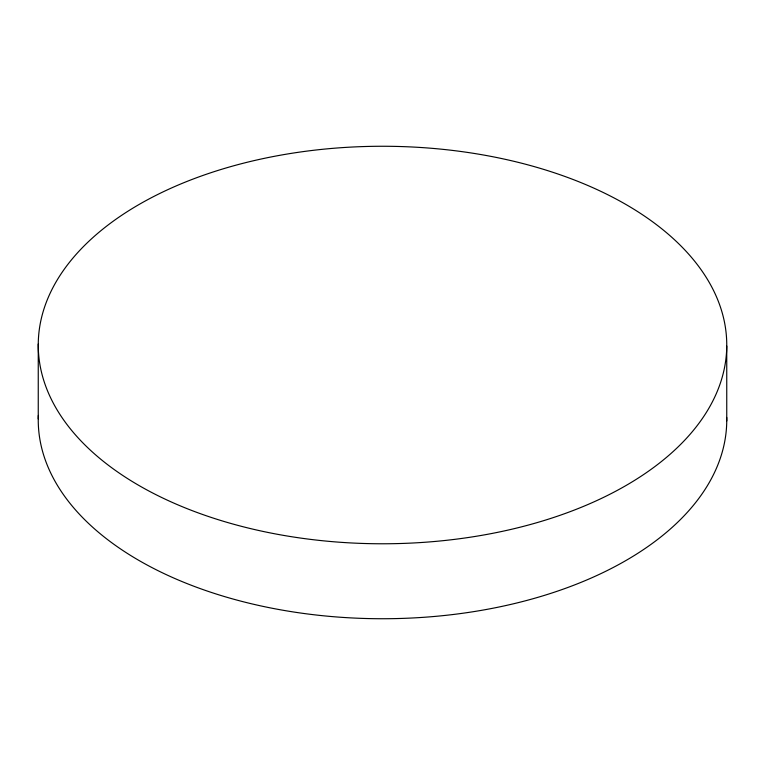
<?xml version="1.0" encoding="UTF-8"?>
<svg xmlns="http://www.w3.org/2000/svg" width="765" height="765" viewBox="0 0 765 765"><rect width="100%" height="100%" fill="white"/><g stroke="black" fill="none" stroke-linecap="round" stroke-linejoin="round"><path stroke-width="1.15" d="M726.75 346.029A344.25 198.757 0 0 1 208.874 516.643A344.25 198.757 0 0 1 211.876 172.393A344.25 198.757 0 0 1 726.75 346.029L726.75 420.98M38.25 344.021L38.25 418.971M726.721 417.422A344.25 198.757 0 0 1 380.76 618.732A344.25 198.757 0 0 1 38.336 415.414"/></g></svg>
